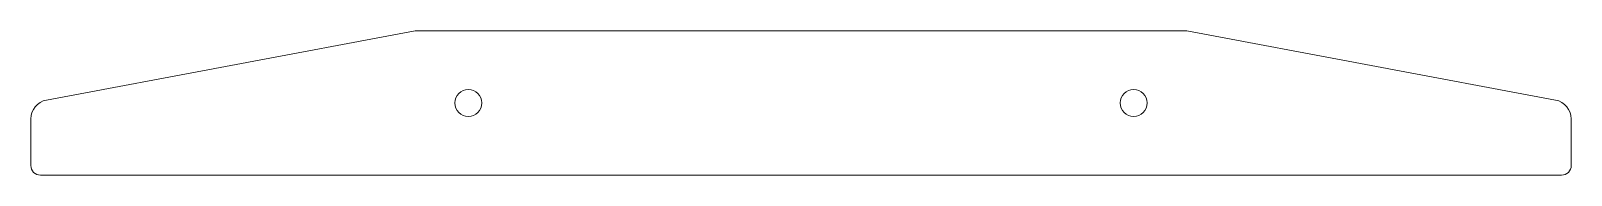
# Model space of a CAD drawing. Header units: inches. Extents: x 1.35 to 9.35, y 3.58 to 4.33.
import ezdxf

# ---------------------------------------------------------------- set-up
doc = ezdxf.new("R2010")
doc.units = ezdxf.units.IN
doc.header["$MEASUREMENT"] = 0

msp = doc.modelspace()

# ---------------------------------------------------------------- linework, layer by layer
at = {"color": 7, "linetype": 'Continuous', "lineweight": 15}
for p, q in [((1.4295, 3.9659), (3.3434, 4.3247)), ((7.3433, 4.3256), (3.3526, 4.3256)), ((9.2664, 3.9659), (7.3525, 4.3247)), ((1.348, 3.6256), (1.348, 3.8676)), ((9.348, 3.6256), (9.348, 3.8676)), ((1.398, 3.5756), (9.298, 3.5756))]:
    msp.add_line(p, q, dxfattribs=at)
for centre in [(3.6205, 3.9506), (7.0755, 3.9506)]:
    msp.add_circle(centre, 0.07, dxfattribs=at)
for centre, radius, start, end in [((3.3526, 4.2756), 0.05, 90, 100.61966), ((7.3433, 4.2756), 0.05, 79.38034, 90), ((1.448, 3.8676), 0.1, 100.61966, 180), ((9.248, 3.8676), 0.1, 0, 79.38034), ((1.398, 3.6256), 0.05, 180, 270), ((9.298, 3.6256), 0.05, 270, 0)]:
    msp.add_arc(centre, radius, start, end, dxfattribs=at)

doc.saveas('drawing.dxf')
